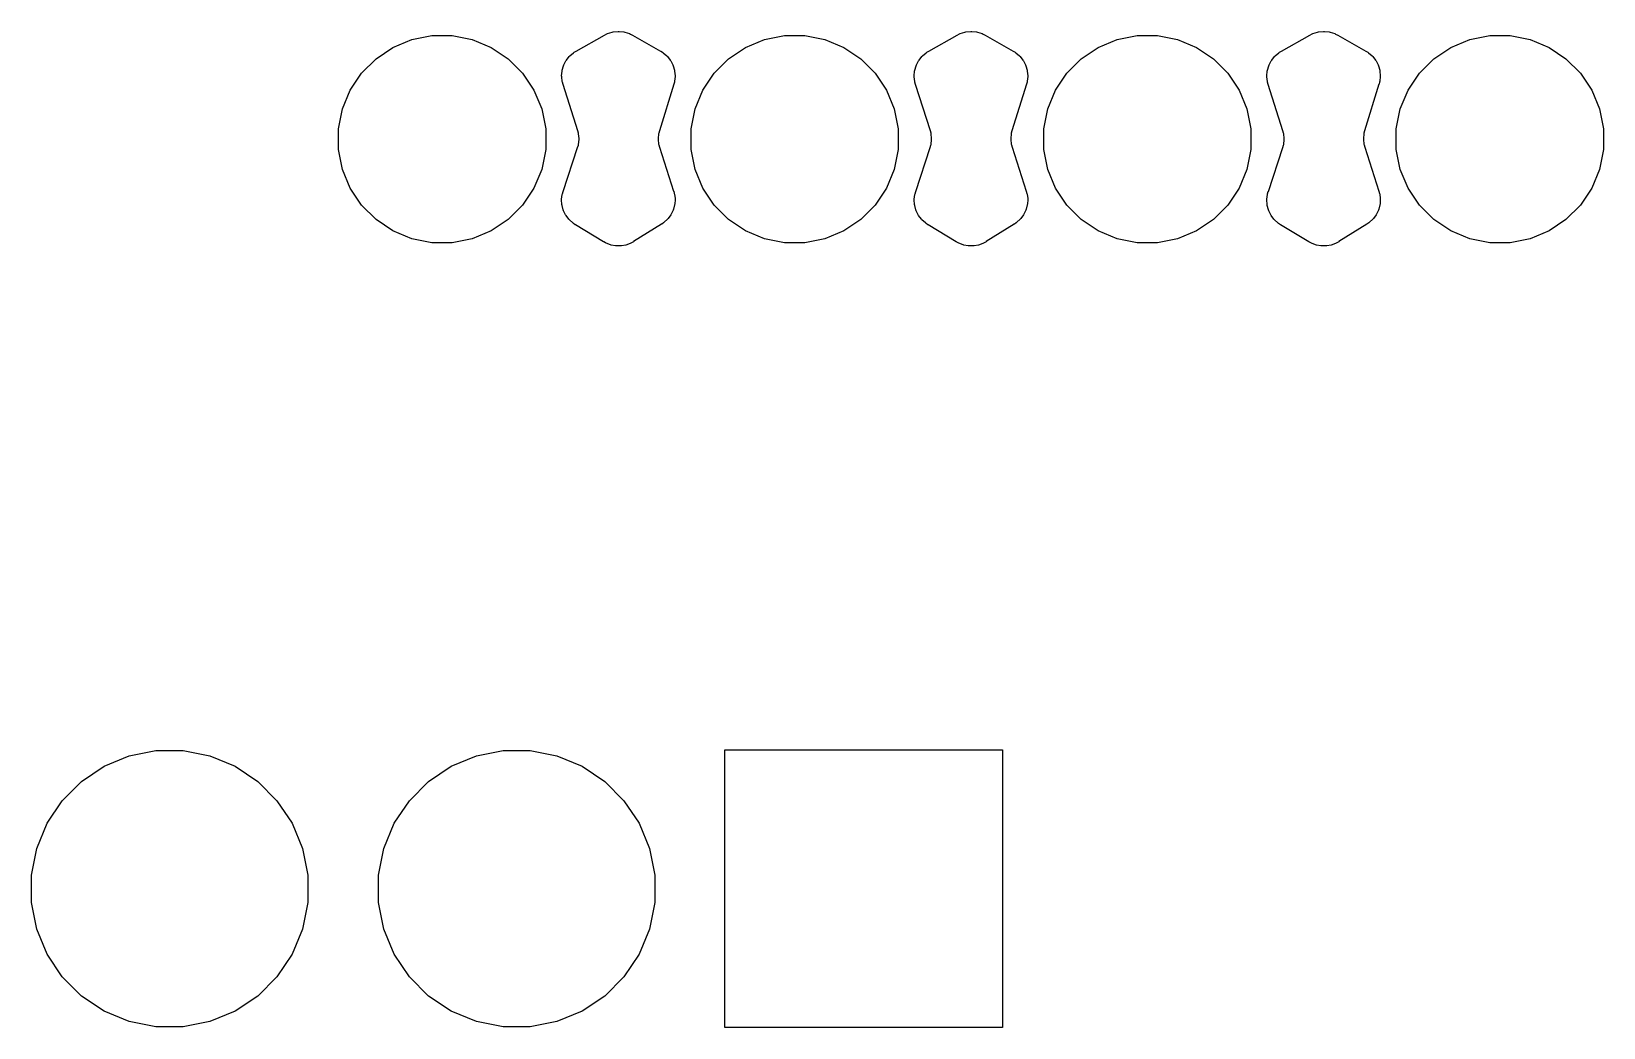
# Model space of a CAD drawing. Header units: millimetres. Extents: x 73.6 to 173.5, y -158 to -94.8.
# Drawn here: x 114.46 to 125.79, y -124.88 to -117.7 of the extents above; entities that cross this region are included whole.
import ezdxf

# ---------------------------------------------------------------- set-up
doc = ezdxf.new("R2010")
doc.units = ezdxf.units.MM
doc.layers.add('F.Mask', color=201, linetype='CONTINUOUS', true_color=0xd864ff)

msp = doc.modelspace()

# ---------------------------------------------------------------- linework, layer by layer
at = {"layer": 'F.Mask', "linetype": 'CONTINUOUS'}
for p, q in [((117.068452, -117.814468), (117.204286, -117.758204)), ((117.204286, -117.758204), (117.348487, -117.72952)), ((117.348487, -117.72952), (117.495513, -117.72952)), ((117.495513, -117.72952), (117.639714, -117.758204)), ((117.639714, -117.758204), (117.775548, -117.814468)), ((118.388544, -117.84104), (118.592284, -117.72658)), ((118.592284, -117.72658), (118.593131, -117.726118)), ((118.593131, -117.726118), (118.608575, -117.717935)), ((118.608575, -117.717935), (118.614401, -117.715494)), ((118.614401, -117.715494), (118.648134, -117.70483)), ((118.648134, -117.70483), (118.655159, -117.70338)), ((118.655159, -117.70338), (118.689987, -117.699867)), ((118.689987, -117.699867), (118.697156, -117.699883)), ((118.697156, -117.699883), (118.731977, -117.703559)), ((118.731977, -117.703559), (118.738987, -117.705038)), ((118.738987, -117.705038), (118.77266, -117.715856)), ((118.77266, -117.715856), (118.778515, -117.718345)), ((118.778515, -117.718345), (118.793912, -117.726617)), ((118.793912, -117.726617), (118.79461, -117.727003)), ((118.79461, -117.727003), (118.996067, -117.841467)), ((119.608452, -117.814468), (119.744286, -117.758204)), ((119.744286, -117.758204), (119.888487, -117.72952)), ((119.888487, -117.72952), (120.035513, -117.72952)), ((120.035513, -117.72952), (120.179714, -117.758204)), ((120.179714, -117.758204), (120.315548, -117.814468)), ((120.928544, -117.84104), (121.132284, -117.72658)), ((121.132284, -117.72658), (121.133131, -117.726118)), ((121.133131, -117.726118), (121.148575, -117.717935)), ((121.148575, -117.717935), (121.154401, -117.715494)), ((121.154401, -117.715494), (121.188134, -117.70483)), ((121.188134, -117.70483), (121.195159, -117.70338)), ((121.195159, -117.70338), (121.229987, -117.699867)), ((121.229987, -117.699867), (121.237156, -117.699883)), ((121.237156, -117.699883), (121.271977, -117.703559)), ((121.271977, -117.703559), (121.278987, -117.705038)), ((121.278987, -117.705038), (121.31266, -117.715856)), ((121.31266, -117.715856), (121.318515, -117.718345)), ((121.318515, -117.718345), (121.333912, -117.726617)), ((121.333912, -117.726617), (121.33461, -117.727003)), ((121.33461, -117.727003), (121.536067, -117.841467)), ((122.148452, -117.814468), (122.284286, -117.758204)), ((122.284286, -117.758204), (122.428487, -117.72952)), ((122.428487, -117.72952), (122.575513, -117.72952)), ((122.575513, -117.72952), (122.719714, -117.758204)), ((122.719714, -117.758204), (122.855548, -117.814468)), ((123.468544, -117.84104), (123.672284, -117.72658)), ((123.672284, -117.72658), (123.673131, -117.726118)), ((123.673131, -117.726118), (123.688575, -117.717935)), ((123.688575, -117.717935), (123.694401, -117.715494)), ((123.694401, -117.715494), (123.728134, -117.70483)), ((123.728134, -117.70483), (123.735159, -117.70338)), ((123.735159, -117.70338), (123.769987, -117.699867)), ((123.769987, -117.699867), (123.777156, -117.699883)), ((123.777156, -117.699883), (123.811977, -117.703559)), ((123.811977, -117.703559), (123.818987, -117.705038)), ((123.818987, -117.705038), (123.85266, -117.715856)), ((123.85266, -117.715856), (123.858515, -117.718345)), ((123.858515, -117.718345), (123.873912, -117.726617)), ((123.873912, -117.726617), (123.87461, -117.727003)), ((123.87461, -117.727003), (124.076067, -117.841467)), ((124.688452, -117.814468), (124.824286, -117.758204)), ((124.824286, -117.758204), (124.968487, -117.72952)), ((124.968487, -117.72952), (125.115513, -117.72952)), ((125.115513, -117.72952), (125.259714, -117.758204)), ((125.259714, -117.758204), (125.395548, -117.814468)), ((116.946205, -117.896151), (117.068452, -117.814468)), ((117.775548, -117.814468), (117.897795, -117.896151)), ((118.317794, -117.906261), (118.338385, -117.88018)), ((118.338385, -117.88018), (118.343104, -117.875273)), ((118.343104, -117.875273), (118.368639, -117.853447)), ((118.368639, -117.853447), (118.3735, -117.849965)), ((118.3735, -117.849965), (118.387787, -117.841478)), ((118.387787, -117.841478), (118.388544, -117.84104)), ((118.996067, -117.841467), (118.996775, -117.841881)), ((118.996775, -117.841881), (119.010879, -117.850331)), ((119.010879, -117.850331), (119.015694, -117.853804)), ((119.015694, -117.853804), (119.040921, -117.875483)), ((119.040921, -117.875483), (119.045588, -117.880352)), ((119.045588, -117.880352), (119.065955, -117.906199)), ((119.486205, -117.896151), (119.608452, -117.814468)), ((120.315548, -117.814468), (120.437795, -117.896151)), ((120.857794, -117.906261), (120.878385, -117.88018)), ((120.878385, -117.88018), (120.883104, -117.875273)), ((120.883104, -117.875273), (120.908639, -117.853447)), ((120.908639, -117.853447), (120.9135, -117.849965)), ((120.9135, -117.849965), (120.927787, -117.841478)), ((120.927787, -117.841478), (120.928544, -117.84104)), ((121.536067, -117.841467), (121.536775, -117.841881)), ((121.536775, -117.841881), (121.550879, -117.850331)), ((121.550879, -117.850331), (121.555694, -117.853804)), ((121.555694, -117.853804), (121.580921, -117.875483)), ((121.580921, -117.875483), (121.585588, -117.880352)), ((121.585588, -117.880352), (121.605955, -117.906199)), ((122.026205, -117.896151), (122.148452, -117.814468)), ((122.855548, -117.814468), (122.977795, -117.896151)), ((123.397794, -117.906261), (123.418385, -117.88018)), ((123.418385, -117.88018), (123.423104, -117.875273)), ((123.423104, -117.875273), (123.448639, -117.853447)), ((123.448639, -117.853447), (123.4535, -117.849965)), ((123.4535, -117.849965), (123.467787, -117.841478)), ((123.467787, -117.841478), (123.468544, -117.84104)), ((124.076067, -117.841467), (124.076775, -117.841881)), ((124.076775, -117.841881), (124.090879, -117.850331)), ((124.090879, -117.850331), (124.095694, -117.853804)), ((124.095694, -117.853804), (124.120921, -117.875483)), ((124.120921, -117.875483), (124.125588, -117.880352)), ((124.125588, -117.880352), (124.145955, -117.906199)), ((124.566205, -117.896151), (124.688452, -117.814468)), ((125.395548, -117.814468), (125.517795, -117.896151)), ((116.842242, -118.000114), (116.946205, -117.896151)), ((117.897795, -117.896151), (118.001758, -118.000114)), ((118.28341, -118.019668), (118.286151, -117.986541)), ((118.286151, -117.986541), (118.28737, -117.979851)), ((118.28737, -117.979851), (118.296482, -117.947903)), ((118.296482, -117.947903), (118.298979, -117.941565)), ((118.298979, -117.941565), (118.314118, -117.911986)), ((118.314118, -117.911986), (118.317794, -117.906261)), ((119.065955, -117.906199), (119.069603, -117.911883)), ((119.069603, -117.911883), (119.084619, -117.941161)), ((119.084619, -117.941161), (119.087102, -117.947431)), ((119.087102, -117.947431), (119.096206, -117.979052)), ((119.096206, -117.979052), (119.09744, -117.985699)), ((119.09744, -117.985699), (119.100292, -118.018474)), ((119.382242, -118.000114), (119.486205, -117.896151)), ((120.437795, -117.896151), (120.541758, -118.000114)), ((120.82341, -118.019668), (120.826151, -117.986541)), ((120.826151, -117.986541), (120.82737, -117.979851)), ((120.82737, -117.979851), (120.836482, -117.947903)), ((120.836482, -117.947903), (120.838979, -117.941565)), ((120.838979, -117.941565), (120.854118, -117.911986)), ((120.854118, -117.911986), (120.857794, -117.906261)), ((121.605955, -117.906199), (121.609603, -117.911883)), ((121.609603, -117.911883), (121.624619, -117.941161)), ((121.624619, -117.941161), (121.627102, -117.947431)), ((121.627102, -117.947431), (121.636206, -117.979052)), ((121.636206, -117.979052), (121.63744, -117.985699)), ((121.63744, -117.985699), (121.640292, -118.018474)), ((121.922242, -118.000114), (122.026205, -117.896151)), ((122.977795, -117.896151), (123.081758, -118.000114)), ((123.36341, -118.019668), (123.366151, -117.986541)), ((123.366151, -117.986541), (123.36737, -117.979851)), ((123.36737, -117.979851), (123.376482, -117.947903)), ((123.376482, -117.947903), (123.378979, -117.941565)), ((123.378979, -117.941565), (123.394118, -117.911986)), ((123.394118, -117.911986), (123.397794, -117.906261)), ((124.145955, -117.906199), (124.149603, -117.911883)), ((124.149603, -117.911883), (124.164619, -117.941161)), ((124.164619, -117.941161), (124.167102, -117.947431)), ((124.167102, -117.947431), (124.176206, -117.979052)), ((124.176206, -117.979052), (124.17744, -117.985699)), ((124.17744, -117.985699), (124.180292, -118.018474)), ((124.462242, -118.000114), (124.566205, -117.896151)), ((125.517795, -117.896151), (125.621758, -118.000114)), ((116.760559, -118.122361), (116.842242, -118.000114)), ((118.001758, -118.000114), (118.083441, -118.122361)), ((118.283512, -118.026464), (118.28341, -118.019668)), ((118.287289, -118.059843), (118.283512, -118.026464)), ((118.288467, -118.065708), (118.287289, -118.059843)), ((118.293122, -118.081665), (118.288467, -118.065708)), ((118.29335, -118.082412), (118.293122, -118.081665)), ((118.399185, -118.415039), (118.29335, -118.082412)), ((119.090825, -118.080801), (118.987111, -118.416341)), ((119.091088, -118.079908), (119.090825, -118.080801)), ((119.095558, -118.064104), (119.091088, -118.079908)), ((119.096679, -118.058313), (119.095558, -118.064104)), ((119.100224, -118.025219), (119.096679, -118.058313)), ((119.100292, -118.018474), (119.100224, -118.025219)), ((119.300559, -118.122361), (119.382242, -118.000114)), ((120.541758, -118.000114), (120.623441, -118.122361)), ((120.823512, -118.026464), (120.82341, -118.019668)), ((120.827289, -118.059843), (120.823512, -118.026464)), ((120.828467, -118.065708), (120.827289, -118.059843)), ((120.833122, -118.081665), (120.828467, -118.065708)), ((120.83335, -118.082412), (120.833122, -118.081665)), ((120.939185, -118.415039), (120.83335, -118.082412)), ((121.630825, -118.080801), (121.527111, -118.416341)), ((121.631088, -118.079908), (121.630825, -118.080801)), ((121.635558, -118.064104), (121.631088, -118.079908)), ((121.636679, -118.058313), (121.635558, -118.064104)), ((121.640224, -118.025219), (121.636679, -118.058313)), ((121.640292, -118.018474), (121.640224, -118.025219)), ((121.840559, -118.122361), (121.922242, -118.000114)), ((123.081758, -118.000114), (123.163441, -118.122361)), ((123.363512, -118.026464), (123.36341, -118.019668)), ((123.367289, -118.059843), (123.363512, -118.026464)), ((123.368467, -118.065708), (123.367289, -118.059843)), ((123.373122, -118.081665), (123.368467, -118.065708)), ((123.37335, -118.082412), (123.373122, -118.081665)), ((123.479185, -118.415039), (123.37335, -118.082412)), ((124.170825, -118.080801), (124.067111, -118.416341)), ((124.171088, -118.079908), (124.170825, -118.080801)), ((124.175558, -118.064104), (124.171088, -118.079908)), ((124.176679, -118.058313), (124.175558, -118.064104)), ((124.180224, -118.025219), (124.176679, -118.058313)), ((124.180292, -118.018474), (124.180224, -118.025219)), ((124.380559, -118.122361), (124.462242, -118.000114)), ((125.621758, -118.000114), (125.703441, -118.122361)), ((116.704295, -118.258195), (116.760559, -118.122361)), ((118.083441, -118.122361), (118.139705, -118.258195)), ((119.244295, -118.258195), (119.300559, -118.122361)), ((120.623441, -118.122361), (120.679705, -118.258195)), ((121.784295, -118.258195), (121.840559, -118.122361)), ((123.163441, -118.122361), (123.219705, -118.258195)), ((124.324295, -118.258195), (124.380559, -118.122361)), ((125.703441, -118.122361), (125.759705, -118.258195)), ((116.675611, -118.402396), (116.704295, -118.258195)), ((118.139705, -118.258195), (118.168389, -118.402396)), ((119.215611, -118.402396), (119.244295, -118.258195)), ((120.679705, -118.258195), (120.708389, -118.402396)), ((121.755611, -118.402396), (121.784295, -118.258195)), ((123.219705, -118.258195), (123.248389, -118.402396)), ((124.295611, -118.402396), (124.324295, -118.258195)), ((125.759705, -118.258195), (125.788389, -118.402396)), ((116.675611, -118.549422), (116.675611, -118.402396)), ((118.168389, -118.402396), (118.168389, -118.549422)), ((118.404099, -118.431995), (118.399185, -118.415039)), ((118.40514, -118.43739), (118.404099, -118.431995)), ((118.408596, -118.472158), (118.40514, -118.43739)), ((118.981428, -118.438227), (118.978173, -118.472217)), ((118.982425, -118.432913), (118.981428, -118.438227)), ((118.987111, -118.416341), (118.982425, -118.432913)), ((119.215611, -118.549422), (119.215611, -118.402396)), ((120.708389, -118.402396), (120.708389, -118.549422)), ((120.944099, -118.431995), (120.939185, -118.415039)), ((120.94514, -118.43739), (120.944099, -118.431995)), ((120.948596, -118.472158), (120.94514, -118.43739)), ((121.521428, -118.438227), (121.518173, -118.472217)), ((121.522425, -118.432913), (121.521428, -118.438227)), ((121.527111, -118.416341), (121.522425, -118.432913)), ((121.755611, -118.549422), (121.755611, -118.402396)), ((123.248389, -118.402396), (123.248389, -118.549422)), ((123.484099, -118.431995), (123.479185, -118.415039)), ((123.48514, -118.43739), (123.484099, -118.431995)), ((123.488596, -118.472158), (123.48514, -118.43739)), ((124.061428, -118.438227), (124.058173, -118.472217)), ((124.062425, -118.432913), (124.061428, -118.438227)), ((124.067111, -118.416341), (124.062425, -118.432913)), ((124.295611, -118.549422), (124.295611, -118.402396)), ((125.788389, -118.402396), (125.788389, -118.549422)), ((116.704295, -118.693623), (116.675611, -118.549422)), ((118.168389, -118.549422), (118.139705, -118.693623)), ((118.293875, -118.852407), (118.398526, -118.535465)), ((118.398526, -118.535465), (118.403629, -118.518547)), ((118.403629, -118.518547), (118.404728, -118.513164)), ((118.404728, -118.513164), (118.408562, -118.478434)), ((118.408562, -118.478434), (118.408596, -118.472158)), ((118.978173, -118.472217), (118.978214, -118.478351)), ((118.978214, -118.478351), (118.981921, -118.512281)), ((118.981921, -118.512281), (118.982989, -118.517583)), ((118.982989, -118.517583), (118.987903, -118.534108)), ((118.987903, -118.534108), (119.090205, -118.850039)), ((119.244295, -118.693623), (119.215611, -118.549422)), ((120.708389, -118.549422), (120.679705, -118.693623)), ((120.833875, -118.852407), (120.938526, -118.535465)), ((120.938526, -118.535465), (120.943629, -118.518547)), ((120.943629, -118.518547), (120.944728, -118.513164)), ((120.944728, -118.513164), (120.948562, -118.478434)), ((120.948562, -118.478434), (120.948596, -118.472158)), ((121.518173, -118.472217), (121.518214, -118.478351)), ((121.518214, -118.478351), (121.521921, -118.512281)), ((121.521921, -118.512281), (121.522989, -118.517583)), ((121.522989, -118.517583), (121.527903, -118.534108)), ((121.527903, -118.534108), (121.630205, -118.850039)), ((121.784295, -118.693623), (121.755611, -118.549422)), ((123.248389, -118.549422), (123.219705, -118.693623)), ((123.373875, -118.852407), (123.478526, -118.535465)), ((123.478526, -118.535465), (123.483629, -118.518547)), ((123.483629, -118.518547), (123.484728, -118.513164)), ((123.484728, -118.513164), (123.488562, -118.478434)), ((123.488562, -118.478434), (123.488596, -118.472158)), ((124.058173, -118.472217), (124.058214, -118.478351)), ((124.058214, -118.478351), (124.061921, -118.512281)), ((124.061921, -118.512281), (124.062989, -118.517583)), ((124.062989, -118.517583), (124.067903, -118.534108)), ((124.067903, -118.534108), (124.170205, -118.850039)), ((124.324295, -118.693623), (124.295611, -118.549422)), ((125.788389, -118.549422), (125.759705, -118.693623)), ((116.760559, -118.829457), (116.704295, -118.693623)), ((118.139705, -118.693623), (118.083441, -118.829457)), ((119.300559, -118.829457), (119.244295, -118.693623)), ((120.679705, -118.693623), (120.623441, -118.829457)), ((121.840559, -118.829457), (121.784295, -118.693623)), ((123.219705, -118.693623), (123.163441, -118.829457)), ((124.380559, -118.829457), (124.324295, -118.693623)), ((125.759705, -118.693623), (125.703441, -118.829457)), ((116.842242, -118.951704), (116.760559, -118.829457)), ((118.083441, -118.829457), (118.001758, -118.951704)), ((118.283403, -118.907265), (118.28757, -118.874559)), ((118.28757, -118.874559), (118.288846, -118.868664)), ((118.288846, -118.868664), (118.293663, -118.853069)), ((118.293663, -118.853069), (118.293875, -118.852407)), ((119.090205, -118.850039), (119.090446, -118.850813)), ((119.090446, -118.850813), (119.095044, -118.866228)), ((119.095044, -118.866228), (119.096237, -118.871911)), ((119.096237, -118.871911), (119.10026, -118.904222)), ((119.382242, -118.951704), (119.300559, -118.829457)), ((120.623441, -118.829457), (120.541758, -118.951704)), ((120.823403, -118.907265), (120.82757, -118.874559)), ((120.82757, -118.874559), (120.828846, -118.868664)), ((120.828846, -118.868664), (120.833663, -118.853069)), ((120.833663, -118.853069), (120.833875, -118.852407)), ((121.630205, -118.850039), (121.630446, -118.850813)), ((121.630446, -118.850813), (121.635044, -118.866228)), ((121.635044, -118.866228), (121.636237, -118.871911)), ((121.636237, -118.871911), (121.64026, -118.904222)), ((121.922242, -118.951704), (121.840559, -118.829457)), ((123.163441, -118.829457), (123.081758, -118.951704)), ((123.363403, -118.907265), (123.36757, -118.874559)), ((123.36757, -118.874559), (123.368846, -118.868664)), ((123.368846, -118.868664), (123.373663, -118.853069)), ((123.373663, -118.853069), (123.373875, -118.852407)), ((124.170205, -118.850039), (124.170446, -118.850813)), ((124.170446, -118.850813), (124.175044, -118.866228)), ((124.175044, -118.866228), (124.176237, -118.871911)), ((124.176237, -118.871911), (124.18026, -118.904222)), ((124.462242, -118.951704), (124.380559, -118.829457)), ((125.703441, -118.829457), (125.621758, -118.951704)), ((116.946205, -119.055667), (116.842242, -118.951704)), ((118.001758, -118.951704), (117.897795, -119.055667)), ((118.283198, -118.913963), (118.283403, -118.907265)), ((118.285334, -118.946585), (118.283198, -118.913963)), ((118.286408, -118.953185), (118.285334, -118.946585)), ((118.294733, -118.984806), (118.286408, -118.953185)), ((118.297049, -118.991083), (118.294733, -118.984806)), ((118.311251, -119.020519), (118.297049, -118.991083)), ((119.073068, -119.015944), (119.069672, -119.021624)), ((119.086906, -118.986868), (119.073068, -119.015944)), ((119.089171, -118.980655), (119.086906, -118.986868)), ((119.097291, -118.949486), (119.089171, -118.980655)), ((119.098345, -118.942962), (119.097291, -118.949486)), ((119.100452, -118.910824), (119.098345, -118.942962)), ((119.10026, -118.904222), (119.100452, -118.910824)), ((119.486205, -119.055667), (119.382242, -118.951704)), ((120.541758, -118.951704), (120.437795, -119.055667)), ((120.823198, -118.913963), (120.823403, -118.907265)), ((120.825334, -118.946585), (120.823198, -118.913963)), ((120.826408, -118.953185), (120.825334, -118.946585)), ((120.834733, -118.984806), (120.826408, -118.953185)), ((120.837049, -118.991083), (120.834733, -118.984806)), ((120.851251, -119.020519), (120.837049, -118.991083)), ((121.613068, -119.015944), (121.609672, -119.021624)), ((121.626906, -118.986868), (121.613068, -119.015944)), ((121.629171, -118.980655), (121.626906, -118.986868)), ((121.637291, -118.949486), (121.629171, -118.980655)), ((121.638345, -118.942962), (121.637291, -118.949486)), ((121.640452, -118.910824), (121.638345, -118.942962)), ((121.64026, -118.904222), (121.640452, -118.910824)), ((122.026205, -119.055667), (121.922242, -118.951704)), ((123.081758, -118.951704), (122.977795, -119.055667)), ((123.363198, -118.913963), (123.363403, -118.907265)), ((123.365334, -118.946585), (123.363198, -118.913963)), ((123.366408, -118.953185), (123.365334, -118.946585)), ((123.374733, -118.984806), (123.366408, -118.953185)), ((123.377049, -118.991083), (123.374733, -118.984806)), ((123.391251, -119.020519), (123.377049, -118.991083)), ((124.153068, -119.015944), (124.149672, -119.021624)), ((124.166906, -118.986868), (124.153068, -119.015944)), ((124.169171, -118.980655), (124.166906, -118.986868)), ((124.177291, -118.949486), (124.169171, -118.980655)), ((124.178345, -118.942962), (124.177291, -118.949486)), ((124.180452, -118.910824), (124.178345, -118.942962)), ((124.18026, -118.904222), (124.180452, -118.910824)), ((124.566205, -119.055667), (124.462242, -118.951704)), ((125.621758, -118.951704), (125.517795, -119.055667)), ((117.068452, -119.13735), (116.946205, -119.055667)), ((117.897795, -119.055667), (117.775548, -119.13735)), ((118.314727, -119.026245), (118.311251, -119.020519)), ((118.33429, -119.052433), (118.314727, -119.026245)), ((118.338798, -119.057393), (118.33429, -119.052433)), ((118.363244, -119.079585), (118.338798, -119.057393)), ((118.367947, -119.083179), (118.363244, -119.079585)), ((118.381779, -119.092004), (118.367947, -119.083179)), ((118.382334, -119.09235), (118.381779, -119.092004)), ((118.585477, -119.215605), (118.382334, -119.09235)), ((119.003619, -119.087533), (118.801019, -119.214158)), ((119.004333, -119.087075), (119.003619, -119.087533)), ((119.017777, -119.078229), (119.004333, -119.087075)), ((119.02233, -119.074659), (119.017777, -119.078229)), ((119.046215, -119.052503), (119.02233, -119.074659)), ((119.050603, -119.047582), (119.046215, -119.052503)), ((119.069672, -119.021624), (119.050603, -119.047582)), ((119.608452, -119.13735), (119.486205, -119.055667)), ((120.437795, -119.055667), (120.315548, -119.13735)), ((120.854727, -119.026245), (120.851251, -119.020519)), ((120.87429, -119.052433), (120.854727, -119.026245)), ((120.878798, -119.057393), (120.87429, -119.052433)), ((120.903244, -119.079585), (120.878798, -119.057393)), ((120.907947, -119.083179), (120.903244, -119.079585)), ((120.921779, -119.092004), (120.907947, -119.083179)), ((120.922334, -119.09235), (120.921779, -119.092004)), ((121.125477, -119.215605), (120.922334, -119.09235)), ((121.543619, -119.087533), (121.341019, -119.214158)), ((121.544333, -119.087075), (121.543619, -119.087533)), ((121.557777, -119.078229), (121.544333, -119.087075)), ((121.56233, -119.074659), (121.557777, -119.078229)), ((121.586215, -119.052503), (121.56233, -119.074659)), ((121.590603, -119.047582), (121.586215, -119.052503)), ((121.609672, -119.021624), (121.590603, -119.047582)), ((122.148452, -119.13735), (122.026205, -119.055667)), ((122.977795, -119.055667), (122.855548, -119.13735)), ((123.394727, -119.026245), (123.391251, -119.020519)), ((123.41429, -119.052433), (123.394727, -119.026245)), ((123.418798, -119.057393), (123.41429, -119.052433)), ((123.443244, -119.079585), (123.418798, -119.057393)), ((123.447947, -119.083179), (123.443244, -119.079585)), ((123.461779, -119.092004), (123.447947, -119.083179)), ((123.462334, -119.09235), (123.461779, -119.092004)), ((123.665477, -119.215605), (123.462334, -119.09235)), ((124.083619, -119.087533), (123.881019, -119.214158)), ((124.084333, -119.087075), (124.083619, -119.087533)), ((124.097777, -119.078229), (124.084333, -119.087075)), ((124.10233, -119.074659), (124.097777, -119.078229)), ((124.126215, -119.052503), (124.10233, -119.074659)), ((124.130603, -119.047582), (124.126215, -119.052503)), ((124.149672, -119.021624), (124.130603, -119.047582)), ((124.688452, -119.13735), (124.566205, -119.055667)), ((125.517795, -119.055667), (125.395548, -119.13735)), ((117.204286, -119.193614), (117.068452, -119.13735)), ((117.348487, -119.222298), (117.204286, -119.193614)), ((117.495513, -119.222298), (117.348487, -119.222298)), ((117.639714, -119.193614), (117.495513, -119.222298)), ((117.775548, -119.13735), (117.639714, -119.193614)), ((118.586131, -119.215992), (118.585477, -119.215605)), ((118.599697, -119.223803), (118.586131, -119.215992)), ((118.604787, -119.226211), (118.599697, -119.223803)), ((118.634383, -119.237396), (118.604787, -119.226211)), ((118.640575, -119.239106), (118.634383, -119.237396)), ((118.671393, -119.244631), (118.640575, -119.239106)), ((118.746215, -119.238407), (118.715458, -119.24434)), ((118.752368, -119.23662), (118.746215, -119.238407)), ((118.781817, -119.225043), (118.752368, -119.23662)), ((118.786864, -119.222573), (118.781817, -119.225043)), ((118.800373, -119.214551), (118.786864, -119.222573)), ((118.801019, -119.214158), (118.800373, -119.214551)), ((119.744286, -119.193614), (119.608452, -119.13735)), ((119.888487, -119.222298), (119.744286, -119.193614)), ((120.035513, -119.222298), (119.888487, -119.222298)), ((120.179714, -119.193614), (120.035513, -119.222298)), ((120.315548, -119.13735), (120.179714, -119.193614)), ((121.126131, -119.215992), (121.125477, -119.215605)), ((121.139697, -119.223803), (121.126131, -119.215992)), ((121.144787, -119.226211), (121.139697, -119.223803)), ((121.174383, -119.237396), (121.144787, -119.226211)), ((121.180575, -119.239106), (121.174383, -119.237396)), ((121.211393, -119.244631), (121.180575, -119.239106)), ((121.286215, -119.238407), (121.255458, -119.24434)), ((121.292368, -119.23662), (121.286215, -119.238407)), ((121.321817, -119.225043), (121.292368, -119.23662)), ((121.326864, -119.222573), (121.321817, -119.225043)), ((121.340373, -119.214551), (121.326864, -119.222573)), ((121.341019, -119.214158), (121.340373, -119.214551)), ((122.284286, -119.193614), (122.148452, -119.13735)), ((122.428487, -119.222298), (122.284286, -119.193614)), ((122.575513, -119.222298), (122.428487, -119.222298)), ((122.719714, -119.193614), (122.575513, -119.222298)), ((122.855548, -119.13735), (122.719714, -119.193614)), ((123.666131, -119.215992), (123.665477, -119.215605)), ((123.679697, -119.223803), (123.666131, -119.215992)), ((123.684787, -119.226211), (123.679697, -119.223803)), ((123.714383, -119.237396), (123.684787, -119.226211)), ((123.720575, -119.239106), (123.714383, -119.237396)), ((123.751393, -119.244631), (123.720575, -119.239106)), ((123.826215, -119.238407), (123.795458, -119.24434)), ((123.832368, -119.23662), (123.826215, -119.238407)), ((123.861817, -119.225043), (123.832368, -119.23662)), ((123.866864, -119.222573), (123.861817, -119.225043)), ((123.880373, -119.214551), (123.866864, -119.222573)), ((123.881019, -119.214158), (123.880373, -119.214551)), ((124.824286, -119.193614), (124.688452, -119.13735)), ((124.968487, -119.222298), (124.824286, -119.193614)), ((125.115513, -119.222298), (124.968487, -119.222298)), ((125.259714, -119.193614), (125.115513, -119.222298)), ((125.395548, -119.13735), (125.259714, -119.193614)), ((118.677775, -119.245177), (118.671393, -119.244631)), ((118.709087, -119.244971), (118.677775, -119.245177)), ((118.715458, -119.24434), (118.709087, -119.244971)), ((121.217775, -119.245177), (121.211393, -119.244631)), ((121.249087, -119.244971), (121.217775, -119.245177)), ((121.255458, -119.24434), (121.249087, -119.244971)), ((123.757775, -119.245177), (123.751393, -119.244631)), ((123.789087, -119.244971), (123.757775, -119.245177)), ((123.795458, -119.24434), (123.789087, -119.244971)), ((114.988003, -122.993779), (115.169115, -122.91876)), ((115.169115, -122.91876), (115.361383, -122.880515)), ((115.361383, -122.880515), (115.557417, -122.880515)), ((115.557417, -122.880515), (115.749685, -122.91876)), ((115.749685, -122.91876), (115.930797, -122.993779)), ((117.488003, -122.993779), (117.669115, -122.91876)), ((117.669115, -122.91876), (117.861383, -122.880515)), ((117.861383, -122.880515), (118.057417, -122.880515)), ((118.057417, -122.880515), (118.249685, -122.91876)), ((118.249685, -122.91876), (118.430797, -122.993779)), ((119.4594, -124.8757), (119.4594, -122.8757)), ((119.4594, -122.8757), (121.4594, -122.8757)), ((121.4594, -122.8757), (121.4594, -124.8757)), ((114.825007, -123.10269), (114.988003, -122.993779)), ((115.930797, -122.993779), (116.093793, -123.10269)), ((117.325007, -123.10269), (117.488003, -122.993779)), ((118.430797, -122.993779), (118.593793, -123.10269)), ((114.68639, -123.241307), (114.825007, -123.10269)), ((116.093793, -123.10269), (116.23241, -123.241307)), ((117.18639, -123.241307), (117.325007, -123.10269)), ((118.593793, -123.10269), (118.73241, -123.241307)), ((114.577479, -123.404303), (114.68639, -123.241307)), ((116.23241, -123.241307), (116.341321, -123.404303)), ((117.077479, -123.404303), (117.18639, -123.241307)), ((118.73241, -123.241307), (118.841321, -123.404303)), ((114.50246, -123.585415), (114.577479, -123.404303)), ((116.341321, -123.404303), (116.41634, -123.585415)), ((117.00246, -123.585415), (117.077479, -123.404303)), ((118.841321, -123.404303), (118.91634, -123.585415)), ((114.464215, -123.777683), (114.50246, -123.585415)), ((116.41634, -123.585415), (116.454585, -123.777683)), ((116.964215, -123.777683), (117.00246, -123.585415)), ((118.91634, -123.585415), (118.954585, -123.777683)), ((114.464215, -123.973717), (114.464215, -123.777683)), ((116.454585, -123.777683), (116.454585, -123.973717)), ((116.964215, -123.973717), (116.964215, -123.777683)), ((118.954585, -123.777683), (118.954585, -123.973717)), ((114.50246, -124.165985), (114.464215, -123.973717)), ((116.454585, -123.973717), (116.41634, -124.165985)), ((117.00246, -124.165985), (116.964215, -123.973717)), ((118.954585, -123.973717), (118.91634, -124.165985)), ((114.577479, -124.347097), (114.50246, -124.165985)), ((116.41634, -124.165985), (116.341321, -124.347097)), ((117.077479, -124.347097), (117.00246, -124.165985)), ((118.91634, -124.165985), (118.841321, -124.347097)), ((114.68639, -124.510093), (114.577479, -124.347097)), ((116.341321, -124.347097), (116.23241, -124.510093)), ((117.18639, -124.510093), (117.077479, -124.347097)), ((118.841321, -124.347097), (118.73241, -124.510093)), ((114.825007, -124.64871), (114.68639, -124.510093)), ((116.23241, -124.510093), (116.093793, -124.64871)), ((117.325007, -124.64871), (117.18639, -124.510093)), ((118.73241, -124.510093), (118.593793, -124.64871)), ((114.988003, -124.757621), (114.825007, -124.64871)), ((116.093793, -124.64871), (115.930797, -124.757621)), ((117.488003, -124.757621), (117.325007, -124.64871)), ((118.593793, -124.64871), (118.430797, -124.757621)), ((115.169115, -124.83264), (114.988003, -124.757621)), ((115.930797, -124.757621), (115.749685, -124.83264)), ((117.669115, -124.83264), (117.488003, -124.757621)), ((118.430797, -124.757621), (118.249685, -124.83264)), ((115.361383, -124.870885), (115.169115, -124.83264)), ((115.557417, -124.870885), (115.361383, -124.870885)), ((115.749685, -124.83264), (115.557417, -124.870885)), ((117.861383, -124.870885), (117.669115, -124.83264)), ((118.057417, -124.870885), (117.861383, -124.870885)), ((118.249685, -124.83264), (118.057417, -124.870885)), ((121.4594, -124.8757), (119.4594, -124.8757))]:
    msp.add_line(p, q, dxfattribs=at)

doc.saveas('drawing.dxf')
